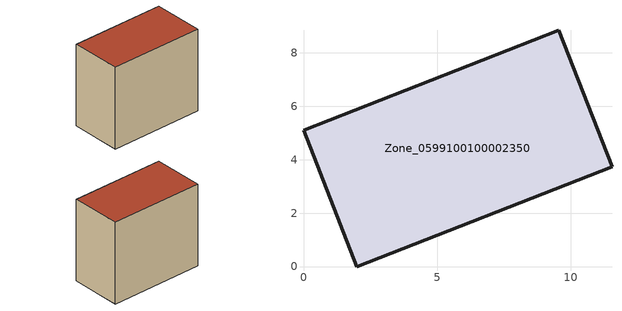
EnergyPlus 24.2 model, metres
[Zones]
Zone_0599100100002350
 floor ground (C_G): 11.54,3.73 1.99,0 0,5.11 9.55,8.84 z0.49
 wall outside (C_F): 1.99,0 11.54,3.73 9.55,8.84 0,5.11 1.99,0 z0.49:9.37
 roof outside (C_R): 9.55,8.84 0,5.11 1.99,0 11.54,3.73 z9.37
[BUILDING]
Pand.0599100100002350: North Axis=0; Terrain=City; Loads Convergence Tolerance Value=0.04; Temperature Convergence Tolerance Value=0.4; Solar Distribution=FullExterior; Maximum Number of Warmup Days=25; Minimum Number of Warmup Days=1
[Site:Location]
Rotterdam.The.Hague.AP_ZH_NLD Design_Conditions: Latitude=51.96; Longitude=4.45; Time Zone=1; Elevation=-4.5
[SITE:GROUNDTEMPERATURE:BUILDINGSURFACE]
18, 18, 18, 18, 18, 18, 18, 18, 18, 18, 18, 18
[MATERIAL] Thermal Absorptance=0.9; Solar Absorptance=0.7; Visible Absorptance=0.7
Name | Roughness | Thickness | Conductivity | Density | Specific Heat
G.TI.2006-2014 | MediumSmooth | 0.15 | 0.06 | 540 | 1210
F.TI.2006-2014 | Rough | 0.3 | 0.12 | 1920 | 840
R.TI.2006-2014 | MediumRough | 0.2 | 0.08 | 1500 | 1000
[CONSTRUCTION]
C_G: G.TI.2006-2014
C_F: F.TI.2006-2014
C_R: R.TI.2006-2014
[ZONE]
Zone_0599100100002350: Type=1; Multiplier=1; Ceiling Height=Autocalculate; Volume=Autocalculate; Floor Area=autocalculate; Part of Total Floor Area=Yes
[ZONEINFILTRATION:DESIGNFLOWRATE]
Infil_Zone_0599100100002350: Zone or ZoneList or Space or SpaceList=Zone_0599100100002350; Schedule=AlwaysOn; Design Flow Rate Calculation Method=Flow/Area; Flow Rate per Floor Area=0.0015; Constant Term Coefficient=1; Temperature Term Coefficient=0; Velocity Term Coefficient=0; Velocity Squared Term Coefficient=0
[HVACTEMPLATE:ZONE:IDEALLOADSAIRSYSTEM]
Zone_0599100100002350: Maximum Heating Supply Air Temperature=50; Minimum Cooling Supply Air Temperature=13; Maximum Heating Supply Air Humidity Ratio=0.0156; Minimum Cooling Supply Air Humidity Ratio=0.0077; Heating Limit=NoLimit; Cooling Limit=NoLimit; Dehumidification Control Type=ConstantSensibleHeatRatio; Cooling Sensible Heat Ratio=0.7; Dehumidification Setpoint=60; Humidification Control Type=None; Humidification Setpoint=30; Outdoor Air Method=None; Outdoor Air Flow Rate per Person=0.00944; Outdoor Air Flow Rate per Zone Floor Area=0; Outdoor Air Flow Rate per Zone=0; Demand Controlled Ventilation Type=None; Outdoor Air Economizer Type=NoEconomizer; Heat Recovery Type=None; Sensible Heat Recovery Effectiveness=0.7; Latent Heat Recovery Effectiveness=0.65
[ZONECONTROL:THERMOSTAT]
ThermostatControl_Zone_0599100100002350: Zone or ZoneList=Zone_0599100100002350; Control Type Schedule=DualSetpointControlType; Control 1=Thermostat_Zone_0599100100002350; Temperature Difference Between Cutout And Setpoint=0
[THERMOSTATSETPOINT:DUALSETPOINT]
Thermostat_Zone_0599100100002350: Heating Setpoint Temperature Schedule=HeatingSetpoint_Zone_0599100100002350; Cooling Setpoint Temperature Schedule=CoolingSetpoint_Zone_0599100100002350
[SCHEDULE:COMPACT]
HeatingSetpoint_Zone_0599100100002350: Through: 12/31, For: AllDays, Until: 24:00, 21
CoolingSetpoint_Zone_0599100100002350: Through: 12/31, For: AllDays, Until: 24:00, 24
DualSetpointControlType: Through: 12/31, For: AllDays, Until: 24:00, 4
AlwaysOn: Through: 12/31, For: AllDays, Until: 24:00, 1
